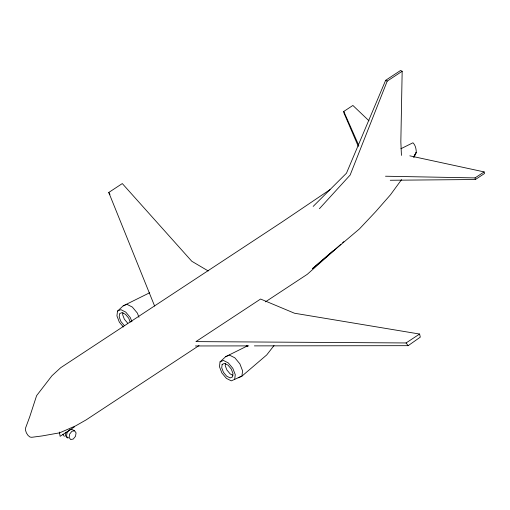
<?xml version="1.0" encoding="UTF-8"?>
<svg xmlns="http://www.w3.org/2000/svg" width="510" height="510" viewBox="0 0 510 510"><rect width="100%" height="100%" fill="white"/><g stroke="black" fill="none" stroke-linecap="round" stroke-linejoin="round"><path stroke-width="0.76" d="M313.166 206.41L346.475 173.19L385.643 80.312L400.592 70.469L402.167 71.266L400.841 141.678L401.44 155.403M149.723 292.727L123.159 305.892L117.517 311.094L116.93 315.875L119.353 322.173L123.369 326.999M122.916 312.7L122.661 314.74L124.389 319.234L127.615 323.098M247.356 345.933L225.681 356.675L220.046 361.877L219.453 366.652L221.875 372.957L226.395 378.382L231.285 380.855L241.912 376.157L266.717 354.941L274.036 345.531M225.439 363.477L225.184 365.523L226.918 370.011L230.137 373.881L232.923 375.29M234.67 379.427L235.263 374.652L232.834 368.354L228.314 362.929L223.431 360.455L220.046 361.877M66.032 432.168L65.471 435.591L66.944 437.676L68.263 437.44M402.167 71.266L387.217 81.109L350.147 175.045L319.419 208.705M413.827 157.144L416.294 152.299C416.173 148.933 415.503 145.178 412.96 142.774L400.917 148.729M413.967 156.36L416.294 152.299L413.846 157.316M401.542 179.641L390.475 194.788L375.66 211.688L359.41 228.945L312.471 268.636L332.883 250.926M340.909 244.284L307.275 274.323L265.436 301.863M342.682 242.703L343.861 241.651M254.401 345.882L408.153 345.672L420.297 337.148L419.603 334.044L294.48 313.229L260.597 299.038L195.916 341.611L406.068 342.956L419.603 334.044M329.995 189.65L281.864 222.118L60.709 367.697L51.944 375.749L36.605 395.658L29.637 417.059L25.583 427.973L25.5 430.21L26.405 432.945L28.05 435.444L29.994 437.038L31.722 437.299L42.069 435.948L59.695 432.818L75.69 425.837L86.12 419.896L199.021 345.582M154.613 306.038L108.757 192.474L122.298 183.562L191.785 261.254L208.233 270.969M358.32 146.44L343.931 112.959L343.772 111.448L352.882 105.455L368.985 120.8M74.422 426.902L60.11 436.318L59.402 432.053M385.496 176.224L475.033 177.901L484.137 171.908L484.5 173.521L475.397 179.514L390.258 180.259M123.159 305.892L126.913 304.311L132.339 307.058L137.356 313.076L138.969 317.277M117.517 311.094L120.908 309.672L125.791 312.145L130.311 317.571L131.931 321.772M225.681 356.675L229.436 355.094L234.861 357.835L239.878 363.859L242.575 370.853L241.912 376.157L238.157 377.738M74.6 430.797L71.955 431.269L69.691 434.023L69.137 437.446L70.603 439.531L73.249 439.059L75.512 436.305L76.066 432.882L74.6 430.797L71.98 429.471L69.341 429.949L67.078 432.703L66.523 436.12L67.989 438.211M195.451 345.965L248.823 345.895M409.836 155.843L484.137 171.908M385.643 80.312L387.217 81.109M124.147 325.38L120.927 321.517L119.2 317.022L119.62 313.618L122.037 312.604L125.517 314.364L128.737 318.234L130.222 322.084M406.068 342.956L408.153 345.672M246.674 345.436L247.452 346.532M62.857 434.271L64.33 436.356M108.757 192.474L109.981 194.342M343.772 111.448L358.791 145.471M475.033 177.901L475.397 179.514M222.143 364.395L221.722 367.799L223.45 372.294L226.669 376.163L230.157 377.923L232.566 376.909L232.993 373.505L231.259 369.01L228.04 365.147L224.559 363.381L222.143 364.395"/></g></svg>
